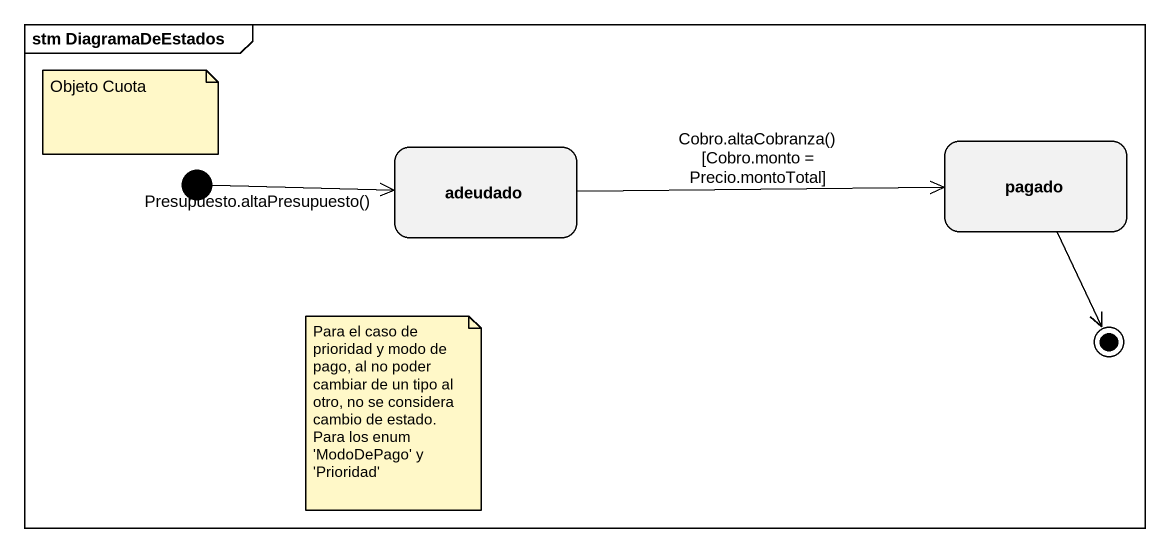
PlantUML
@startuml
mainframe stm DiagramaDeEstados
hide empty description
state adeudado
state pagado
[*] -right-> adeudado : Presupuesto.altaPresupuesto()
adeudado -right-> pagado : Cobro.altaCobranza() [Cobro.monto = Precio.montoTotal]
pagado --> [*]
note as N1
  Objeto Cuota
end note
note as N2
  Para el caso de prioridad y modo de pago, al no poder cambiar de un tipo al otro, no se considera cambio de estado. Para los enum 'ModoDePago' y 'Prioridad'
end note
@enduml
